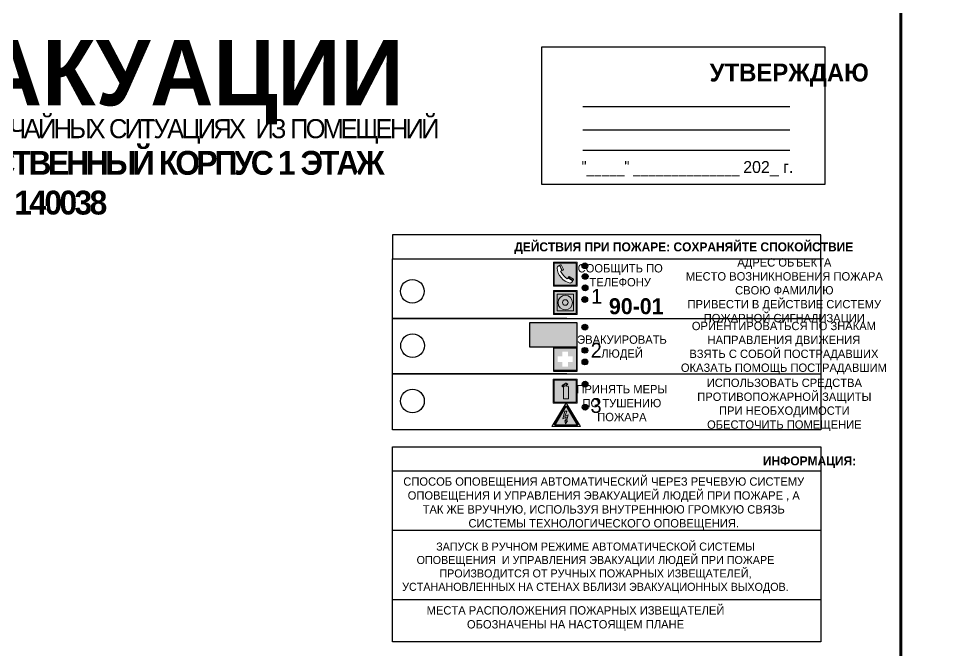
# Model space of a CAD drawing. Header units: millimetres. Extents: x 13114 to 67229, y 22859 to 38520.
# Drawn here: x 20749.2 to 21060, y 24843.8 to 25055.8 of the extents above; entities that cross this region are included whole.
import ezdxf

# ---------------------------------------------------------------- set-up
doc = ezdxf.new("R2010")
doc.units = ezdxf.units.MM
doc.styles.add('обычный', font='arial.ttf')

# ---------------------------------------------------------------- blocks, each defined once
blk = doc.blocks.new('A$C3E6D3DDE')
at = {"lineweight": 5}
h = blk.add_hatch(color=40, dxfattribs=at)
h.paths.add_polyline_path([(24.1, 1.45), (16.46, -11.35), (31.74, -11.35)])
h.paths.add_polyline_path([(24.09, -0.46), (30.03, -10.41), (18.14, -10.41)], flags=16)
h.paths.add_polyline_path([(24.54, -3.08), (23.41, -6.02), (25.13, -5.01), (24.33, -8.5), (24.82, -8.27), (23.79, -9.86), (23.4, -8.04), (23.8, -8.43), (24.04, -6.29), (22.39, -7.25), (23.44, -3.08)], flags=0)
h = blk.add_hatch(color=256, dxfattribs=at)
h.paths.add_polyline_path([(24.37, 0.03, 0.567511), (23.82, 0.03), (17.59, -10.4, 0.582454), (17.86, -10.88), (30.32, -10.88, 0.582149), (30.6, -10.4)])
h.paths.add_polyline_path([(24.09, -0.46), (18.14, -10.41), (30.03, -10.41)], flags=16)
h.paths.add_polyline_path([(24.54, -3.08), (23.41, -6.02), (25.13, -5.01), (24.33, -8.5), (24.82, -8.27), (23.79, -9.86), (23.4, -8.04), (23.8, -8.43), (24.04, -6.29), (22.39, -7.25), (23.44, -3.08)], flags=0)
h = blk.add_hatch(color=40, dxfattribs=at)
h.paths.add_polyline_path([(24.09, -0.46), (18.14, -10.41), (30.03, -10.41)])
h.paths.add_polyline_path([(24.82, -8.27), (23.79, -9.86), (23.4, -8.04), (23.8, -8.43), (24.04, -6.29), (22.39, -7.25), (23.44, -3.08), (24.54, -3.08), (23.41, -6.02), (25.13, -5.01), (24.33, -8.5)], flags=16)
at = {"color": 40, "lineweight": 5}
for p, q in [((16.46, -11.35), (24.1, 1.45)), ((24.1, 1.45), (31.74, -11.35))]:
    blk.add_line(p, q, dxfattribs=at)
at = {"lineweight": 5}
for p, q in [((17.59, -10.4), (23.82, 0.03)), ((24.37, 0.03), (30.6, -10.4)), ((18.14, -10.41), (24.09, -0.46)), ((23.44, -3.08), (22.39, -7.25)), ((23.41, -6.02), (24.54, -3.08)), ((24.54, -3.08), (23.44, -3.08)), ((24.09, -0.46), (30.03, -10.41)), ((22.39, -7.25), (24.04, -6.29)), ((23.8, -8.43), (23.4, -8.04)), ((23.4, -8.04), (23.79, -9.86)), ((25.13, -5.01), (23.41, -6.02)), ((23.79, -9.86), (24.82, -8.27)), ((24.04, -6.29), (23.8, -8.43)), ((24.33, -8.5), (25.13, -5.01)), ((24.82, -8.27), (24.33, -8.5)), ((17.86, -10.88), (30.32, -10.88)), ((18.14, -10.41), (30.03, -10.41))]:
    blk.add_line(p, q, dxfattribs=at)
at = {"color": 50, "lineweight": 5}
blk.add_line((31.74, -11.35), (16.46, -11.35), dxfattribs=at)
blk = doc.blocks.new('A$C456E1F9C')
at = {"lineweight": 5}
h = blk.add_hatch(color=242, dxfattribs=at)
h.paths.add_polyline_path([(0.51, -1.47), (0.51, -13.26), (12.29, -13.26), (12.29, -1.47)])
h.paths.add_polyline_path([(5.42, -4.95, -0.254479), (4.78, -5.4), (3.52, -2.53, -0.209735), (4.23, -2.4)], flags=16)
h.paths.add_polyline_path([(8.53, -8.6), (10.87, -10.17), (10.54, -10.76), (8.03, -9.13, -0.192251)], flags=16)
h.paths.add_polyline_path([(4.61, -5.49, 0.005518), (3.87, -5.72, 0.128647), (7.49, -10.01, 0.00809), (7.83, -9.33), (10.47, -10.97, -0.16736), (8.99, -12.25, -0.327862), (1.95, -3.95, -0.166952), (3.36, -2.62)], flags=16)
at = {"color": 242, "lineweight": 5}
for p, q in [((0, -13.77), (0, -0.97)), ((12.8, -0.97), (0, -0.97)), ((4.61, -5.49), (3.36, -2.62)), ((3.52, -2.53), (4.78, -5.4)), ((4.23, -2.4), (5.42, -4.95)), ((12.8, -13.77), (12.8, -0.97)), ((7.83, -9.33), (10.47, -10.97)), ((8.03, -9.13), (10.54, -10.76)), ((10.81, -10.12), (8.53, -8.6)), ((0, -13.77), (12.8, -13.77)), ((10.54, -10.76), (10.8, -10.3)), ((10.8, -10.3), (10.81, -10.12))]:
    blk.add_line(p, q, dxfattribs=at)
blk.add_lwpolyline([(0.51, -1.47), (12.29, -1.47), (12.29, -13.26), (0.51, -13.26)], close=True, dxfattribs=at)
for centre, radius, start, end in [((4.59, -5.34), 2.99, 114.2845, 152.1974), ((11.12, -3.31), 9.19, 183.9915, 256.6009), ((4.02, -3.27), 0.891, 76.3284, 123.7092), ((4.68, -4.59), 0.824, 276.9621, 334.0723), ((14.98, -39.1), 35.17, 107.1487, 108.4135), ((13.86, -0.94), 11.08, 205.5536, 234.8762), ((-13.31, 0.8), 23.44, 332.5487, 334.4027), ((8.94, -9.5), 0.989, 114.4092, 157.9388), ((7.87, -9.46), 3, 291.9291, 329.9329)]:
    blk.add_arc(centre, radius, start, end, dxfattribs=at)
blk = doc.blocks.new('A$C54414219')
at = {"true_color": 0xffffff}
h = blk.add_hatch(color=7, dxfattribs=at)
h.paths.add_polyline_path([(2.39, -9.45), (2.39, -18.3), (11.23, -18.3), (11.23, -9.45)], flags=0)
h.paths.add_polyline_path([(10.71, -13.87, -1), (2.92, -13.87, -1)], flags=0)
h.paths.add_polyline_path([(8.3, -13.87, -1), (5.33, -13.87, -1)], flags=0)
h.paths.add_polyline_path([(0.41, -7.47), (0.41, -20.27), (13.21, -20.27), (13.21, -7.47)])
h.paths.add_polyline_path([(0.92, -19.77), (12.71, -19.77), (12.71, -7.98), (0.92, -7.98)], flags=16)
h.paths.add_polyline_path([(11.23, -9.45), (11.23, -18.3), (2.39, -18.3), (2.39, -9.45)], flags=0)
at = {"lineweight": 5}
h = blk.add_hatch(color=242, dxfattribs=at)
h.paths.add_polyline_path([(12.71, -7.98), (0.92, -7.98), (0.92, -19.77), (12.71, -19.77)])
h.paths.add_polyline_path([(11.23, -18.3), (2.39, -18.3), (2.39, -9.45), (11.23, -9.45)], flags=16)
h.paths.add_polyline_path([(10.71, -13.87, -1), (2.92, -13.87, -1)], flags=0)
h.paths.add_polyline_path([(8.3, -13.87, -1), (5.33, -13.87, -1)], flags=0)
at = {"true_color": 0xffffff}
h = blk.add_hatch(color=7, dxfattribs=at)
h.paths.add_polyline_path([(2.39, -9.45), (2.39, -18.3), (11.23, -18.3), (11.23, -9.45)])
h.paths.add_polyline_path([(10.71, -13.87, -1), (2.92, -13.87, -1)], flags=16)
h.paths.add_polyline_path([(8.3, -13.87, -1), (5.33, -13.87, -1)], flags=0)
at = {"lineweight": 5}
h = blk.add_hatch(color=242, dxfattribs=at)
h.paths.add_polyline_path([(2.92, -13.87, 1), (10.71, -13.87, 1)])
h.paths.add_polyline_path([(8.3, -13.87, -1), (5.33, -13.87, -1)], flags=16)
at = {"color": 242, "lineweight": 5}
for p, q in [((0.41, -20.27), (0.41, -7.47)), ((0.41, -7.47), (13.21, -7.47)), ((0.41, -7.47), (13.21, -7.47)), ((13.21, -20.27), (13.21, -7.47)), ((0.41, -20.27), (13.21, -20.27))]:
    blk.add_line(p, q, dxfattribs=at)
for points in [[(0.92, -7.98), (12.71, -7.98), (12.71, -19.77), (0.92, -19.77)], [(2.39, -9.45), (11.23, -9.45), (11.23, -18.3), (2.39, -18.3)]]:
    blk.add_lwpolyline(points, close=True, dxfattribs=at)
for radius in [3.89, 1.49]:
    blk.add_circle((6.81, -13.87), radius, dxfattribs=at)
blk = doc.blocks.new('A$C32E8229D')
at = {"true_color": 0xffffff}
blk.add_hatch(color=7, dxfattribs=at).paths.add_polyline_path([(0, 0), (0, -8), (16, -8), (16, 0)])
h = blk.add_hatch(color=126)
h.paths.add_polyline_path([(0.2, -0.2), (15.8, -0.2), (15.8, -7.8), (0.2, -7.8)])
h.paths.add_polyline_path([(13.49, -2.05), (12.08, -2.05), (11.37, -2.63, 0.162397), (11.29, -2.84), (11.29, -3.63), (10.35, -3.63), (10.35, -4.05), (11.68, -4.05), (11.68, -3.48), (12.26, -4.28), (11.29, -5.1), (11.29, -6.78), (11.85, -6.78), (11.85, -5.44), (12.8, -4.64), (12.8, -5.94), (14.46, -5.94), (14.46, -5.39), (13.45, -5.39), (13.45, -3.97), (12.46, -2.59), (13.15, -2.59), (13.69, -3.34), (14.18, -3)], flags=16)
h.paths.add_polyline_path([(10.74, -1.82, 1), (11.8, -1.82, 1)], flags=16)
h.paths.add_polyline_path([(9.39, -3.59), (5.99, -3.59), (6.56, -3.03), (5.91, -3.03), (5.1, -3.83), (5.91, -4.64), (6.56, -4.64), (5.99, -4.09), (9.39, -4.09)], flags=16)
h.paths.add_polyline_path([(4.29, -1.08), (1.72, -1.08), (1.72, -6.6), (4.29, -6.6)], flags=16)
at = {"color": 126}
blk.add_lwpolyline([(16, -8), (0, -8), (0, 0), (16, 0)], close=True, dxfattribs=at)
blk = doc.blocks.new('A$C18900ED3')
h = blk.add_hatch(color=126)
h.paths.add_polyline_path([(-0.18, -0.18), (-7.02, -0.18), (-7.02, -7.02), (-0.18, -7.02)])
h.paths.add_polyline_path([(-5.89, -4.46), (-5.89, -2.77), (-4.46, -2.77), (-4.46, -1.31), (-2.77, -1.31), (-2.77, -2.77), (-1.33, -2.77), (-1.33, -4.46), (-2.77, -4.46), (-2.77, -5.89), (-4.46, -5.89), (-4.46, -4.46)], flags=16)
at = {"color": 126}
for p, q in [((-7.2, 0), (-7.2, -7.2)), ((0, 0), (-7.2, 0)), ((0, -7.2), (0, 0)), ((-7.02, -7.02), (-7.02, -0.18)), ((-7.02, -0.18), (-0.18, -0.18)), ((-0.18, -0.18), (-0.18, -7.02)), ((-7.2, -7.2), (0, -7.2)), ((-0.18, -7.02), (-7.02, -7.02))]:
    blk.add_line(p, q, dxfattribs=at)
blk = doc.blocks.new('A$C3AD82952')
at = {"true_color": 0xf5f5ff}
h = blk.add_hatch(color=7, dxfattribs=at)
h.dxf.hatch_style = 1
h.paths.add_polyline_path([(8.21, 8.73, 0.414214), (7.89, 9.05), (7.22, 9.05), (7.22, 9.92), (7.59, 9.92, 1), (7.57, 10.36), (7.22, 10.36), (7.22, 10.6), (6.43, 10.6), (6.43, 10.36), (6.01, 10.36), (4.74, 9.59), (4.74, 8.69), (4.98, 8.73), (4.98, 9.26), (6.12, 9.91), (6.43, 9.91), (6.43, 9.05), (5.76, 9.05, 0.414214), (5.44, 8.73), (5.44, 2.2), (8.21, 2.2)], flags=0)
h.paths.add_polyline_path([(12.8, 12.8), (0, 12.8), (0, 0), (12.8, 0)])
h.paths.add_polyline_path([(0.51, 12.29), (12.29, 12.29), (12.29, 0.51), (0.51, 0.51)], flags=16)
h.paths.add_polyline_path([(4.74, 9.59), (6.01, 10.36), (6.43, 10.36), (6.43, 10.6), (7.22, 10.6), (7.22, 10.36), (7.59, 10.36, -0.94586), (7.59, 9.92), (7.22, 9.92), (7.22, 9.05), (7.89, 9.05, -0.414214), (8.21, 8.73), (8.21, 2.2), (5.44, 2.2), (5.44, 8.73, -0.414214), (5.76, 9.05), (6.43, 9.05), (6.43, 9.91), (6.12, 9.91), (4.98, 9.26), (4.98, 8.73), (4.74, 8.69)], flags=0)
h = blk.add_hatch(color=242)
h.dxf.hatch_style = 1
h.paths.add_polyline_path([(12.29, 12.29), (0.51, 12.29), (0.51, 0.51), (12.29, 0.51)])
h.paths.add_polyline_path([(4.74, 8.69), (4.74, 9.59), (6.01, 10.36), (6.43, 10.36), (6.43, 10.6), (7.22, 10.6), (7.22, 10.36), (7.59, 10.36, -0.94586), (7.59, 9.92), (7.22, 9.92), (7.22, 9.05), (7.89, 9.05, -0.414214), (8.21, 8.73), (8.21, 2.2), (5.44, 2.2), (5.44, 8.73, -0.414214), (5.76, 9.05), (6.43, 9.05), (6.43, 9.91), (6.12, 9.91), (4.98, 9.26), (4.98, 8.73)], flags=16)
h = blk.add_hatch(color=7, dxfattribs=at)
h.dxf.hatch_style = 1
h.paths.add_polyline_path([(8.21, 8.73, 0.414214), (7.89, 9.05), (7.22, 9.05), (7.22, 9.92), (7.59, 9.92, 1), (7.57, 10.36), (7.22, 10.36), (7.22, 10.6), (6.43, 10.6), (6.43, 10.36), (6.01, 10.36), (4.74, 9.59), (4.74, 8.69), (4.98, 8.73), (4.98, 9.26), (6.12, 9.91), (6.43, 9.91), (6.43, 9.05), (5.76, 9.05, 0.414214), (5.44, 8.73), (5.44, 2.2), (8.21, 2.2)])
at = {"color": 242, "lineweight": 5}
for p, q in [((0, 0), (0, 12.8)), ((0, 12.8), (12.8, 12.8)), ((6.01, 10.36), (4.74, 9.59)), ((6.01, 10.36), (6.43, 10.36)), ((7.22, 10.6), (6.43, 10.6)), ((6.43, 10.6), (6.43, 10.36)), ((7.22, 10.36), (7.22, 10.6)), ((7.59, 10.36), (7.22, 10.36)), ((12.8, 0), (12.8, 12.8)), ((4.74, 9.59), (4.74, 8.69)), ((4.74, 8.69), (4.98, 8.73)), ((4.98, 9.26), (6.12, 9.91)), ((4.98, 8.73), (4.98, 9.26)), ((5.44, 2.2), (5.44, 8.73)), ((5.76, 9.05), (6.43, 9.05)), ((6.12, 9.91), (6.43, 9.91)), ((6.43, 9.91), (6.43, 9.05)), ((7.22, 9.05), (7.22, 9.92)), ((7.59, 9.92), (7.22, 9.92)), ((7.89, 9.05), (7.22, 9.05)), ((8.21, 2.2), (8.21, 8.73)), ((0, 0), (12.8, 0)), ((5.44, 2.2), (8.21, 2.2))]:
    blk.add_line(p, q, dxfattribs=at)
blk.add_lwpolyline([(0.51, 12.29), (12.29, 12.29), (12.29, 0.51), (0.51, 0.51)], close=True, dxfattribs=at)
for centre, radius, start, end in [((7.58, 10.14), 0.223, 273.1875, 86.8125), ((5.76, 8.73), 0.32, 90, 180), ((7.89, 8.73), 0.32, 0, 90)]:
    blk.add_arc(centre, radius, start, end, dxfattribs=at)

msp = doc.modelspace()

# ---------------------------------------------------------------- hatches: boundary and pattern name
at = {"lineweight": 0}
h = msp.add_hatch(color=256, dxfattribs=at)
h.dxf.hatch_style = 1
h.paths.add_polyline_path([(20938.32, 24972.83, 1), (20940.25, 24972.83, 1)])
h = msp.add_hatch(color=256, dxfattribs=at)
h.dxf.hatch_style = 1
h.paths.add_polyline_path([(20938.42, 24969.24, 1), (20940.35, 24969.24, 1)])
h = msp.add_hatch(color=256, dxfattribs=at)
h.dxf.hatch_style = 1
h.paths.add_polyline_path([(20938.38, 24965.43, 1), (20940.31, 24965.43, 1)])
h = msp.add_hatch(color=256, dxfattribs=at)
h.dxf.hatch_style = 1
h.paths.add_polyline_path([(20938.3, 24961.5, 1), (20940.23, 24961.5, 1)])
h = msp.add_hatch(color=256, dxfattribs=at)
h.dxf.hatch_style = 1
h.paths.add_polyline_path([(20938.31, 24952.23, 1), (20940.24, 24952.23, 1)])
h = msp.add_hatch(color=256, dxfattribs=at)
h.dxf.hatch_style = 1
h.paths.add_polyline_path([(20938.35, 24944.45, 1), (20940.28, 24944.45, 1)])
h = msp.add_hatch(color=256, dxfattribs=at)
h.dxf.hatch_style = 1
h.paths.add_polyline_path([(20938.34, 24940.55, 1), (20940.28, 24940.55, 1)])
h = msp.add_hatch(color=256, dxfattribs=at)
h.dxf.hatch_style = 1
h.paths.add_polyline_path([(20938.4, 24933.13, 1), (20940.33, 24933.13, 1)])
h = msp.add_hatch(color=256, dxfattribs=at)
h.dxf.hatch_style = 1
h.paths.add_polyline_path([(20938.41, 24925.36, 1), (20940.34, 24925.36, 1)])

# ---------------------------------------------------------------- linework, layer by layer
at = {"color": 6, "lineweight": 100}
for points in [[(20445.35, 24671.92), (21045.35, 24671.92), (21045.35, 25066.92), (20445.35, 25066.92)], [(21045.35, 24671.92), (21645.35, 24671.92), (21645.35, 25066.92), (21045.35, 25066.92)]]:
    msp.add_lwpolyline(points, close=True, dxfattribs=at)
for points in [[(20924.84, 25046.25), (21019.84, 25046.25), (21019.84, 25000.04), (20924.84, 25000.04)], [(20874.77, 24975.18), (21018.54, 24975.18), (21018.54, 24983.23), (20874.77, 24983.23)], [(20874.77, 24975.18), (21018.54, 24975.18), (21018.54, 24917.78), (20874.77, 24917.78)]]:
    msp.add_lwpolyline(points, close=True)
for points in [[(20938.59, 25026.2), (21008.12, 25026.2)], [(20938.59, 25018.44), (21008.12, 25018.44)], [(20938.59, 25011.65), (21008.12, 25011.65)], [(20933.19, 24955.18), (20874.77, 24955.18), (21018.54, 24955.18)], [(20933.19, 24936.61), (20874.77, 24936.61), (21018.54, 24936.61)]]:
    msp.add_lwpolyline(points)
at = {"color": 0}
msp.add_lwpolyline([(20874.77, 24912.12), (21018.54, 24912.12), (21018.54, 24846.67), (20874.77, 24846.67)], close=True, dxfattribs=at)
for points in [[(20874.77, 24904.07), (21018.54, 24904.07)], [(20874.77, 24884.07), (21018.54, 24884.07)], [(20874.77, 24860.82), (21018.54, 24860.82)]]:
    msp.add_lwpolyline(points, dxfattribs=at)
for centre, radius in [((20939.28, 24972.83), 0.966), ((20939.39, 24969.24), 0.966), ((20881.4, 24964.26), 3.98), ((20939.35, 24965.43), 0.966), ((20939.26, 24961.5), 0.966), ((20939.28, 24952.23), 0.966), ((20881.49, 24946.03), 3.98), ((20939.32, 24944.45), 0.966), ((20939.31, 24940.55), 0.966), ((20939.37, 24933.13), 0.966), ((20881.43, 24927.45), 3.98), ((20939.37, 24925.36), 0.966)]:
    msp.add_circle(centre, radius)

# ---------------------------------------------------------------- block references
for name, p, xscale, yscale, zscale in [('A$C456E1F9C', (20928.73, 24974.64), 0.625, 0.625, 0.625), ('A$C54414219', (20928.47, 24969.15), 0.625, 0.625, 0.625), ('A$C18900ED3', (20936.73, 24945.51), 1.111111111007631, 1.111111111007631, 1.111111111007631), ('A$C3AD82952', (20928.67, 24926.78), 0.625, 0.625, 0.625), ('A$C3E6D3DDE', (20917.96, 24925.97), 0.625, 0.625, 0.625)]:
    msp.add_blockref(name, p, dxfattribs=dict(xscale=xscale, yscale=yscale, zscale=zscale))
at = {"xscale": -1}
msp.add_blockref('A$C32E8229D', (20936.73, 24953.66), dxfattribs=at)

# ---------------------------------------------------------------- texts
at = {"lineweight": 0, "style": 'обычный'}
for s, insert, char_height, width, attachment_point in [('{\\fProxima Nova Rg|b1|i0|c204|p2;ПЛАН ЭВАКУАЦИИ}', (20601.28, 25048.61), 22, 493.8901, 1), ('\\pi-18,l18,t18;{\\fProxima Nova Rg|b1|i0|c204|p2;УТВЕРЖДАЮ\\H1.1997x; }', (21007.88, 25036.78), 6, 126.6484, 5), ('{\\fArial Narrow|b0|i0|c204|p34;"_____" ______________ \\fProxima Nova Rg|b0|i0|c204|p2;202_ г. }', (20973.74, 25005.37), 4, 78.6503, 5), ('{\\fProxima Nova Rg|b1|i0|c204|p2;ДЕЙСТВИЯ ПРИ ПОЖАРЕ: СОХРАНЯЙТЕ СПОКОЙСТВИЕ\\H1.6644x; }', (20972.49, 24978.73), 3, 175.1736, 5), ('\\pi-8.4,l8.4,t8.4;{\\fProxima Nova Rg|b0|i0|c204|p2;АДРЕС ОБЪЕКТА\\PМЕСТО ВОЗНИКНОВЕНИЯ ПОЖАРА \\PСВОЮ ФАМИЛИЮ\\PПРИВЕСТИ В ДЕЙСТВИЕ СИСТЕМУ \\PПОЖАРНОЙ СИГНАЛИЗАЦИИ}', (21006.23, 24964.2), 2.8, 126.6484, 5), ('{\\fProxima Nova Rg|b0|i0|c204|p2;СООБЩИТЬ ПО \\PТЕЛЕФОНУ}', (20951.16, 24969.63), 2.8, 126.6484, 5), ('{\\fProxima Nova Rg|b0|i0|c204|p2;1\\H1.1667x; }', (20943.26, 24962.57), 5, 126.6484, 5), ('{\\fProxima Nova Rg|b1|i0|c204|p2;\\H1.0714x;90-01\\fProxima Nova Rg|b0|i0|c204|p2;\\H0.93331x; \\H1.3449x; }', (20956.54, 24959.21), 5, 126.6484, 5), ('\\pi-8.4,l8.4,t8.4;{\\fProxima Nova Rg|b0|i0|c204|p2;ОРИЕНТИРОВАТЬСЯ ПО ЗНАКАМ \\PНАПРАВЛЕНИЯ ДВИЖЕНИЯ\\PВЗЯТЬ С СОБОЙ ПОСТРАДАВШИХ\\PОКАЗАТЬ ПОМОЩЬ ПОСТРАДАВШИМ}', (21006.09, 24945.22), 2.8, 126.6484, 5), ('{\\fProxima Nova Rg|b0|i0|c204|p2;ЭВАКУИРОВАТЬ \\PЛЮДЕЙ}', (20951.76, 24945.31), 2.8, 126.6484, 5), ('{\\fProxima Nova Rg|b0|i0|c204|p2;2\\H1.1967x; }', (20943.11, 24944.48), 5, 126.6484, 5), ('\\pi-8.4,l8.4,t8.4;{\\fProxima Nova Rg|b0|i0|c204|p2;ИСПОЛЬЗОВАТЬ СРЕДСТВА \\PПРОТИВОПОЖАРНОЙ ЗАЩИТЫ \\PПРИ НЕОБХОДИМОСТИ \\PОБЕСТОЧИТЬ ПОМЕЩЕНИЕ}', (21006.24, 24926.15), 2.8, 126.6484, 5), ('{\\fProxima Nova Rg|b0|i0|c204|p2;ПРИНЯТЬ МЕРЫ \\PПО ТУШЕНИЮ \\PПОЖАРА}', (20951.72, 24926.73), 2.8, 126.6484, 5), ('{\\fProxima Nova Rg|b0|i0|c204|p2;3\\H1.1967x; }', (20943.05, 24925.91), 5, 126.6484, 5), ('{\\fProxima Nova Rg|b1|i0|c204|p2;ИНФОРМАЦИЯ:\\H1.1997x; }', (21014.68, 24906.93), 3, 175.1736, 5), ('{\\fProxima Nova Rg|b0|i0|c204|p2;СПОСОБ ОПОВЕЩЕНИЯ АВТОМАТИЧЕСКИЙ ЧЕРЕЗ РЕЧЕВУЮ СИСТЕМУ ОПОВЕЩЕНИЯ И УПРАВЛЕНИЯ ЭВАКУАЦИЕЙ ЛЮДЕЙ ПРИ ПОЖАРЕ , А ТАК ЖЕ ВРУЧНУЮ, ИСПОЛЬЗУЯ ВНУТРЕННЮЮ ГРОМКУЮ СВЯЗЬ СИСТЕМЫ ТЕХНОЛОГИЧЕСКОГО ОПОВЕЩЕНИЯ.}', (20945.63, 24893.03), 2.8, 137.0334, 5), ('{\\fProxima Nova Rg|b0|i0|c204|p2;\\P\\pt8.1;ЗАПУСК В РУЧНОМ РЕЖИМЕ АВТОМАТИЧЕСКОЙ СИСТЕМЫ ОПОВЕЩЕНИЯ  И УПРАВЛЕНИЯ ЭВАКУАЦИИ ЛЮДЕЙ ПРИ ПОЖАРЕ ПРОИЗВОДИТСЯ ОТ РУЧНЫХ ПОЖАРНЫХ ИЗВЕЩАТЕЛЕЙ, УСТАНАНОВЛЕННЫХ НА СТЕНАХ ВБЛИЗИ ЭВАКУАЦИОННЫХ ВЫХОДОВ. }', (20942.85, 24873.73), 2.7, 131.4512, 5), ('\\pt8.4;{\\fProxima Nova Rg|b0|i0|c204|p2;\\PМЕСТА РАСПОЛОЖЕНИЯ ПОЖАРНЫХ ИЗВЕЩАТЕЛЕЙ ОБОЗНАЧЕНЫ НА НАСТОЯЩЕМ ПЛАНЕ}', (20936.15, 24856.81), 2.8, 118.5618, 5)]:
    msp.add_mtext(s, dxfattribs=dict(at, insert=insert, char_height=char_height, width=width, attachment_point=attachment_point))
at = {"color": 0, "lineweight": 0, "insert": (20752.1, 25016.62), "char_height": 8, "width": 449.2158, "attachment_point": 5, "style": 'обычный'}
msp.add_mtext('{\\fArial Black|b1|i0|c204|p34;\\H2x;\\T0.85;  \\fArial Narrow|b0|i0|c204|p34;\\H0.8x;\\W0.9;\\P\\fProxima Nova Rg|b0|i0|c204|p2;\\H0.5x;\\W1;\\C256;ПРИ ПОЖАРЕ  ИЛИ ДРУГИХ ЧРЕЗВЫЧАЙНЫХ СИТУАЦИЯХ  ИЗ ПОМЕЩЕНИЙ \\fProxima Nova Rg|b1|i0|c204|p2;\\H1.25x;\\PЦЭО ОЭсн: \\fProxima Nova Rg|b1|i0|c0|p2; \\fProxima Nova Rg|b1|i0|c204|p2;ПРОИЗВОДСТВЕННЫЙ КОРПУС\\fProxima Nova Rg|b1|i0|c0|p2; \\fProxima Nova Rg|b1|i0|c204|p2;1\\fProxima Nova Rg|b1|i0|c0|p2; \\fProxima Nova Rg|b1|i0|c204|p2;ЭТАЖ\\Pинв. 140038}', dxfattribs=at)

doc.saveas('drawing.dxf')
